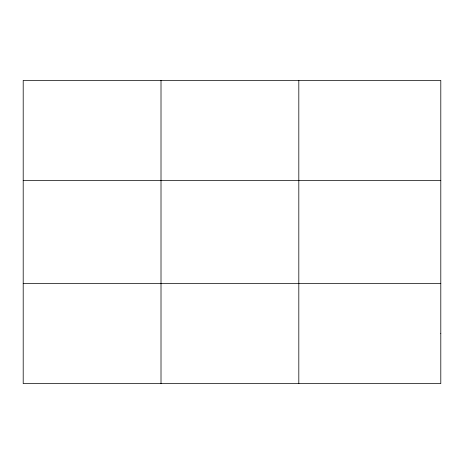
<?xml version="1.0" encoding="UTF-8"?>
<svg xmlns="http://www.w3.org/2000/svg" width="464" height="464" viewBox="0 0 464 464"><rect width="100%" height="100%" fill="white"/><g stroke="black" fill="none" stroke-linecap="round" stroke-linejoin="round"><path stroke-width="0.7" d="M161.008 80.4L161.008 383.6M298.816 80.4L298.816 383.6M23.2 180.455L440.8 180.455M23.2 283.545L440.8 283.545M440.8 333.57L440.8 383.6L23.2 383.6L23.2 80.4L440.8 80.4L440.8 333.57"/></g></svg>
